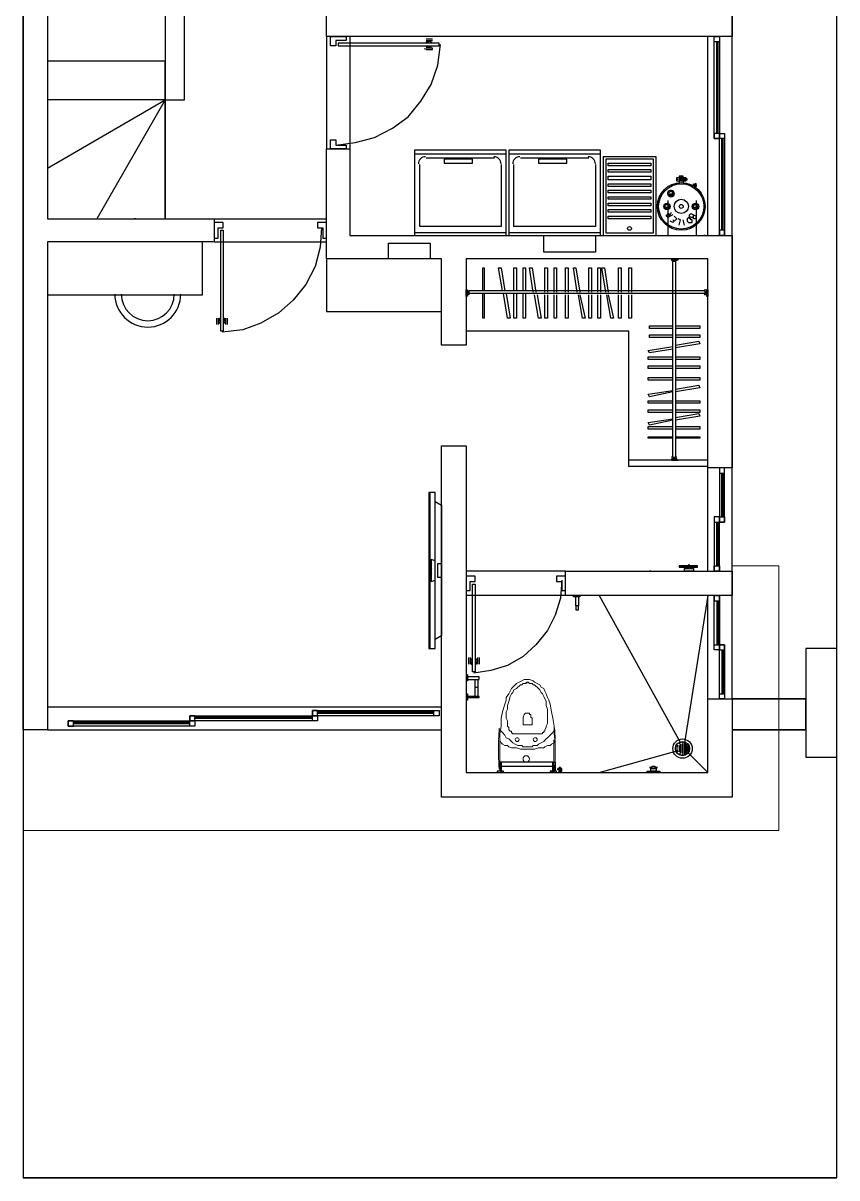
# Model space of a CAD drawing. Header units: metres. Extents: x -5 to 105, y 23 to 139.
# Drawn here: x 4.41 to 10.62, y 120.14 to 128.95 of the extents above; entities that cross this region are included whole.
import ezdxf

# ---------------------------------------------------------------- set-up
doc = ezdxf.new("R2010")
doc.units = ezdxf.units.M

msp = doc.modelspace()

# ---------------------------------------------------------------- hatches: boundary and pattern name
at = {"transparency": 33554559}
h = msp.add_hatch(color=256, dxfattribs=at)
h.paths.add_polyline_path([(8.2762, 127.2197), (8.2762, 127.2197), (8.2762, 127.2197)], flags=0)
h.paths.add_polyline_path([(8.2762, 127.2197), (8.2762, 127.2197), (8.2762, 127.2197)], flags=0)
h.paths.add_polyline_path([(8.2762, 127.2197), (8.2762, 127.2295), (8.2762, 127.2197)], flags=0)
h = msp.add_hatch(color=256, dxfattribs=at)
h.paths.add_polyline_path([(8.2762, 127.2197), (8.2762, 127.2197), (8.2762, 127.2197)], flags=0)
h.paths.add_polyline_path([(8.2762, 127.2197), (8.2762, 127.2197), (8.2762, 127.2197)], flags=0)
h.paths.add_polyline_path([(8.2762, 127.2197), (8.2762, 127.2295), (8.2762, 127.2197)], flags=0)

# ---------------------------------------------------------------- linework, layer by layer
at = {"lineweight": 25}
for points in [[(10.621, 120.1361), (4.4142, 120.1361), (10.621, 120.1361), (10.621, 136.6283), (4.4142, 136.6283), (4.4142, 135.0028)], [(4.4142, 123.5547), (4.4142, 120.1361), (10.621, 120.1361), (10.621, 136.6283), (4.4142, 136.6283), (4.4142, 134.7072)], [(6.424, 134.7072), (6.424, 134.5299), (4.6014, 134.5299), (4.6014, 131.5349), (6.5718, 131.5349), (6.5718, 131.3575), (4.6014, 131.3575), (4.6014, 127.4561), (5.8723, 127.4561), (5.8723, 127.2788), (4.6014, 127.2788), (4.6014, 123.5547), (4.4142, 123.5547), (4.4142, 134.7072), (4.4142, 123.5547), (4.4142, 134.7072), (10.6111, 134.7072), (10.6111, 130.3132), (10.6111, 134.7072)], [(5.4979, 131.3575), (5.4979, 128.3625), (5.6457, 128.3625), (5.6457, 131.3575)], [(10.3845, 123.5547), (10.3845, 123.7912), (9.8229, 123.7912), (9.8229, 130.3132)], [(6.7294, 128.8453), (6.7294, 127.9881)], [(6.9068, 128.8453), (6.9068, 127.9881)], [(9.6358, 127.328), (9.6358, 128.8453)], [(6.7984, 128.0177), (6.9462, 128.0374), (7.0939, 128.0768), (7.2319, 128.1458), (7.3501, 128.2344), (7.4486, 128.3527), (7.5274, 128.4807), (7.5767, 128.6285), (7.5964, 128.7861)], [(7.4782, 128.8256), (7.4782, 128.8256)], [(7.4782, 128.7566), (7.4782, 128.7467)], [(7.488, 128.8256), (7.488, 128.8256)], [(7.488, 128.8256), (7.488, 128.8256)], [(7.5373, 128.8256), (7.488, 128.8256)], [(7.488, 128.8157), (7.5373, 128.8157)], [(7.5077, 128.8157), (7.5077, 128.8058), (7.488, 128.8058), (7.488, 128.796)], [(7.488, 128.7763), (7.488, 128.7664), (7.5077, 128.7664), (7.5077, 128.7566)], [(7.488, 128.7467), (7.5373, 128.7467), (7.5373, 128.7566), (7.488, 128.7566)], [(7.5176, 128.8157), (7.5176, 128.8058), (7.5274, 128.8058), (7.5274, 128.796)], [(7.5176, 128.7566), (7.5176, 128.7664), (7.5274, 128.7664), (7.5274, 128.7763)], [(9.7047, 128.1064), (9.7047, 128.8058)], [(9.7146, 128.1064), (9.7146, 128.8058)], [(7.488, 128.7467), (7.488, 128.7467)], [(5.4979, 128.6581), (4.6014, 128.6581)], [(5.4979, 127.4561), (5.4979, 128.6581)], [(5.4979, 128.3625), (4.6014, 128.3625)], [(4.6014, 127.8404), (5.4979, 128.3625), (4.9758, 127.4561)], [(5.4979, 128.3625), (5.4979, 127.4561)], [(9.7441, 127.3675), (9.7441, 128.0669)], [(9.754, 127.3675), (9.754, 128.0669)], [(9.6358, 124.7665), (9.6358, 127.1507), (7.7934, 127.1507), (7.7934, 126.4906), (7.6062, 126.4906), (7.6062, 127.1507), (6.7294, 127.1507), (6.7294, 127.9881), (6.9068, 127.9881), (6.9068, 127.328), (9.6358, 127.328), (9.8229, 127.328), (9.8229, 125.5547), (9.6358, 125.5547)], [(8.0988, 127.9487), (7.3994, 127.9487)], [(8.0102, 127.9192), (7.488, 127.9192)], [(8.818, 127.9487), (8.1186, 127.9487)], [(8.7294, 127.9192), (8.2072, 127.9192)], [(8.0594, 127.8699), (8.0594, 127.397), (7.4388, 127.397), (7.4388, 127.8699)], [(8.7786, 127.8699), (8.7786, 127.397), (8.158, 127.397), (8.158, 127.8699)], [(9.4683, 127.7517), (9.4683, 127.7418), (9.3993, 127.7418), (9.3993, 127.7714), (9.4683, 127.7714), (9.4683, 127.7615)], [(9.3993, 127.7418), (9.3993, 127.7418)], [(9.4092, 127.7517), (9.4092, 127.7615)], [(9.4092, 127.7517), (9.4092, 127.7517)], [(9.419, 127.7517), (9.4289, 127.7517), (9.4289, 127.7615), (9.419, 127.7615)], [(9.419, 127.7517), (9.419, 127.7517)], [(9.419, 127.7418), (9.419, 127.7221)], [(9.4486, 127.7812), (9.4289, 127.7812), (9.4486, 127.7812)], [(9.4486, 127.7812), (9.4486, 127.7812)], [(9.4486, 127.7714), (9.4486, 127.7714)], [(9.4486, 127.7418), (9.4486, 127.7221)], [(9.5274, 127.7123), (9.5274, 127.7123)], [(9.5274, 127.7123), (9.5274, 127.7123)], [(9.5274, 127.7024), (9.5274, 127.7123), (9.5471, 127.7024)], [(9.5372, 127.7221), (9.5372, 127.7221)], [(9.5372, 127.7221), (9.5372, 127.7221)], [(9.5372, 127.7123), (9.5372, 127.7123)], [(9.5372, 127.7123), (9.5372, 127.7024), (9.5372, 127.7123)], [(9.5372, 127.7123), (9.5372, 127.7123)], [(9.5471, 127.7123), (9.5372, 127.7024), (9.5372, 127.6926)], [(9.5372, 127.7123), (9.5372, 127.7123)], [(9.5372, 127.7024), (9.5372, 127.7024)], [(9.5372, 127.7024), (9.5372, 127.7024)], [(9.5471, 127.7123), (9.5471, 127.7123)], [(9.5471, 127.7123), (9.5471, 127.7123)], [(9.5471, 127.7123), (9.5471, 127.7123)], [(9.5471, 127.7024), (9.5471, 127.7123), (9.5471, 127.7024)], [(9.5471, 127.7024), (9.5471, 127.7024)], [(9.5471, 127.7024), (9.5471, 127.7024)], [(9.3008, 127.5448), (9.3501, 127.5448)], [(9.3303, 127.5941), (9.3303, 127.328)], [(9.5175, 127.5448), (9.5668, 127.5448)], [(9.5471, 127.5941), (9.5471, 127.328)], [(5.2713, 127.4561), (5.2615, 127.4561)], [(5.8624, 127.4561), (5.8624, 127.4561)], [(5.8723, 127.4561), (6.7294, 127.4561)], [(9.3698, 127.4857), (9.3303, 127.466), (9.3205, 127.4758), (9.3205, 127.4857), (9.3303, 127.4857), (9.3303, 127.4955), (9.3402, 127.4955), (9.3402, 127.4857), (9.3501, 127.4758)], [(9.3501, 127.4857), (9.3599, 127.5054)], [(9.3796, 127.4758), (9.3993, 127.4561), (9.3698, 127.4266), (9.3501, 127.4364)], [(9.3796, 127.4364), (9.3698, 127.4463)], [(9.419, 127.4069), (9.4289, 127.4463), (9.4092, 127.4561)], [(9.4584, 127.4069), (9.4486, 127.4463)], [(9.5274, 127.4758), (9.5175, 127.466), (9.5077, 127.466), (9.4978, 127.4758), (9.4978, 127.4857), (9.5077, 127.4955), (9.5471, 127.4758), (9.5471, 127.466), (9.5372, 127.4561), (9.5274, 127.4561), (9.5274, 127.466), (9.5274, 127.4758), (9.5274, 127.4857)], [(6.69, 127.3872), (6.6802, 127.2394), (6.6408, 127.0916), (6.5718, 126.9537), (6.4733, 126.8354), (6.3649, 126.7369), (6.227, 126.6581), (6.089, 126.6089), (5.9314, 126.5891)], [(8.0988, 127.3478), (7.3994, 127.3478)], [(8.818, 127.3478), (8.1186, 127.3478)], [(5.8723, 127.2788), (6.7294, 127.2788)], [(7.2023, 127.1507), (7.2023, 127.2689), (7.5176, 127.2689), (7.5176, 127.1507)], [(8.3846, 127.328), (8.3846, 127.328)], [(8.7786, 127.328), (8.7786, 127.2), (8.3846, 127.2), (8.3846, 127.328)], [(9.0151, 127.328), (9.0151, 127.328)], [(9.6161, 127.328), (9.6062, 127.328)], [(7.9215, 126.9044), (7.9215, 127.0817), (7.9314, 127.0817), (7.9314, 126.9044)], [(8.0693, 126.9044), (8.0397, 127.0817), (8.0594, 127.0817), (8.089, 126.9044)], [(8.158, 126.9044), (8.158, 127.0817), (8.1777, 127.0817), (8.1777, 126.9044)], [(8.2269, 126.9044), (8.2269, 127.0817), (8.2466, 127.0817), (8.2466, 126.9044)], [(8.3057, 126.8946), (8.2762, 127.0817), (8.2959, 127.0817), (8.3254, 126.8946)], [(8.3944, 126.8946), (8.3944, 127.0817), (8.4141, 127.0817), (8.4141, 126.8946)], [(8.4634, 126.8946), (8.4634, 127.0817), (8.4831, 127.0817), (8.4831, 126.8946)], [(8.552, 126.8946), (8.552, 127.0817), (8.5717, 127.0817), (8.5717, 126.8946)], [(8.6407, 126.8946), (8.6112, 127.0817), (8.6309, 127.0817), (8.6604, 126.8946)], [(8.7294, 126.8946), (8.7294, 127.0817), (8.7491, 127.0817), (8.7491, 126.8946)], [(8.7983, 126.8946), (8.7983, 127.0817), (8.818, 127.0817), (8.818, 126.8946)], [(8.8575, 126.8946), (8.8279, 127.0817), (8.8476, 127.0817), (8.8772, 126.8946)], [(8.956, 126.8946), (8.956, 127.0817), (8.9757, 127.0817), (8.9757, 126.8946)], [(9.0348, 126.8946), (9.0348, 127.0817), (9.0545, 127.0817), (9.0545, 126.8946)], [(9.3993, 127.1409), (9.3599, 127.1409), (9.3993, 127.1409)], [(7.7934, 126.9143), (7.7934, 126.865), (7.7934, 126.9143)], [(7.8033, 126.8749), (7.8033, 126.9044)], [(9.6259, 126.8749), (9.6259, 126.9044)], [(9.6358, 126.9143), (9.6358, 126.865), (9.6358, 126.9143)], [(9.6161, 126.8847), (7.8131, 126.8847)], [(7.9314, 126.8847), (7.9314, 126.6975), (7.9215, 126.6975), (7.9215, 126.8847)], [(8.0988, 126.8847), (8.1284, 126.6975), (8.1087, 126.6975), (8.0791, 126.8847)], [(8.1777, 126.8847), (8.1777, 126.6975), (8.158, 126.6975), (8.158, 126.8847)], [(8.2466, 126.8847), (8.2466, 126.6975), (8.2269, 126.6975), (8.2269, 126.8847)], [(8.3353, 126.8749), (8.3649, 126.6975), (8.3451, 126.6975), (8.3156, 126.8749)], [(8.4141, 126.8749), (8.4141, 126.6975), (8.3944, 126.6975), (8.3944, 126.8749)], [(8.4831, 126.8749), (8.4831, 126.6975), (8.4634, 126.6975), (8.4634, 126.8749)], [(8.5717, 126.8749), (8.5717, 126.6975), (8.552, 126.6975), (8.552, 126.8749)], [(8.6604, 126.8749), (8.6998, 126.6975), (8.6801, 126.6975), (8.6506, 126.8749)], [(8.7491, 126.8749), (8.7491, 126.6975), (8.7294, 126.6975), (8.7294, 126.8749)], [(8.818, 126.8749), (8.818, 126.6975), (8.7983, 126.6975), (8.7983, 126.8749)], [(8.8772, 126.8749), (8.9166, 126.6975), (8.8969, 126.6975), (8.8673, 126.8749)], [(8.9757, 126.8749), (8.9757, 126.6975), (8.956, 126.6975), (8.956, 126.8749)], [(9.0545, 126.8749), (9.0545, 126.6975), (9.0348, 126.6975), (9.0348, 126.8749)], [(5.892, 126.7074), (5.892, 126.7074)], [(5.892, 126.6975), (5.892, 126.6975)], [(5.892, 126.6975), (5.892, 126.6975)], [(5.892, 126.6483), (5.892, 126.6975)], [(5.9019, 126.6975), (5.9019, 126.6483)], [(5.9019, 126.6778), (5.9117, 126.6778), (5.9117, 126.6975), (5.9216, 126.6975)], [(5.9019, 126.668), (5.9117, 126.668), (5.9117, 126.6581), (5.9216, 126.6581)], [(5.9413, 126.6975), (5.9511, 126.6975), (5.9511, 126.6778), (5.961, 126.6778)], [(5.961, 126.668), (5.9511, 126.668), (5.9511, 126.6581), (5.9413, 126.6581)], [(5.961, 126.7074), (5.961, 126.7074)], [(5.961, 126.6975), (5.961, 126.6975)], [(5.961, 126.6483), (5.961, 126.6975)], [(5.9708, 126.6975), (5.9708, 126.6483)], [(9.3698, 126.6187), (9.1924, 126.6187), (9.1924, 126.6384), (9.3698, 126.6384)], [(9.3895, 126.6384), (9.5766, 126.6384), (9.5766, 126.6187), (9.3895, 126.6187)], [(9.6358, 125.5645), (9.0348, 125.5645), (9.0348, 126.599), (7.7934, 126.599)], [(9.3698, 126.5497), (9.1924, 126.5497), (9.1924, 126.5694), (9.3698, 126.5694)], [(9.3895, 126.5694), (9.5766, 126.5694), (9.5766, 126.5497), (9.3895, 126.5497)], [(7.7934, 126.4906), (7.6062, 126.4906)], [(9.3698, 126.4611), (9.1924, 126.4315), (9.1826, 126.4512), (9.3698, 126.4808)], [(9.3895, 126.4906), (9.5668, 126.5202), (9.5766, 126.5005), (9.3895, 126.4709)], [(9.3698, 126.3823), (9.1826, 126.3823), (9.1826, 126.402), (9.3698, 126.402)], [(9.3895, 126.402), (9.5766, 126.402), (9.5766, 126.3823), (9.3895, 126.3823)], [(9.3698, 126.3133), (9.1826, 126.3133), (9.1826, 126.333), (9.3698, 126.333)], [(9.3895, 126.333), (9.5766, 126.333), (9.5766, 126.3133), (9.3895, 126.3133)], [(9.3698, 126.2246), (9.1826, 126.2246), (9.1826, 126.2443), (9.3698, 126.2443)], [(9.3895, 126.2443), (9.5766, 126.2443), (9.5766, 126.2246), (9.3895, 126.2246)], [(9.3698, 126.136), (9.1924, 126.0965), (9.1826, 126.1163), (9.3698, 126.1458)], [(9.3895, 126.1557), (9.5668, 126.1852), (9.5766, 126.1655), (9.3895, 126.136)], [(9.3698, 126.0473), (9.1826, 126.0473), (9.1826, 126.067), (9.3698, 126.067)], [(9.3895, 126.067), (9.5766, 126.067), (9.5766, 126.0473), (9.3895, 126.0473)], [(9.3698, 125.9783), (9.1826, 125.9783), (9.1826, 125.998), (9.3698, 125.998)], [(9.3895, 125.998), (9.5766, 125.998), (9.5766, 125.9783), (9.3895, 125.9783)], [(9.3895, 125.9389), (9.5668, 125.9685), (9.5766, 125.9488), (9.3895, 125.9192)], [(9.3698, 125.9192), (9.1924, 125.8798), (9.1826, 125.8995), (9.3698, 125.9291)], [(9.3698, 125.8502), (9.1826, 125.8502), (9.1826, 125.87), (9.3698, 125.87)], [(9.3895, 125.87), (9.5766, 125.87), (9.5766, 125.8502), (9.3895, 125.8502)], [(9.3698, 125.7813), (9.1826, 125.7813), (9.1826, 125.7911), (9.3698, 125.7911)], [(9.3895, 125.7911), (9.5766, 125.7911), (9.5766, 125.7813), (9.3895, 125.7813)], [(9.6358, 125.6138), (9.0348, 125.6138)], [(9.3599, 125.6237), (9.3993, 125.6237)], [(9.4092, 125.6138), (9.3599, 125.6138), (9.4092, 125.6138)], [(9.7441, 125.1803), (9.7441, 125.5153)], [(9.754, 125.1803), (9.754, 125.5153)], [(7.5176, 124.1754), (7.5176, 125.3675)], [(7.557, 125.2985), (7.6062, 125.269), (7.6062, 124.2739), (7.557, 124.2444)], [(9.7047, 124.8059), (9.7047, 125.1409)], [(9.7146, 124.8059), (9.7146, 125.1409)], [(7.5373, 124.8256), (7.5373, 124.8256)], [(7.5373, 124.8059), (7.5373, 124.8059)], [(9.4289, 124.8059), (9.4387, 124.8059), (9.4486, 124.8059), (9.4584, 124.8059), (9.4683, 124.8059), (9.4781, 124.8059), (9.488, 124.8059), (9.4781, 124.8059), (9.4683, 124.8059), (9.4584, 124.8059), (9.4486, 124.8059), (9.4387, 124.8059), (9.4289, 124.8059), (9.419, 124.8059), (9.419, 124.7961), (9.4289, 124.7961), (9.4387, 124.7961), (9.4486, 124.7961), (9.4584, 124.7961), (9.4683, 124.7961), (9.4781, 124.7961), (9.488, 124.7961), (9.4781, 124.7961), (9.4683, 124.7961), (9.4584, 124.7961), (9.4486, 124.7961), (9.4387, 124.7961), (9.4289, 124.7961)], [(9.4289, 124.8059), (9.4289, 124.8059)], [(9.4289, 124.8059), (9.4289, 124.8059)], [(9.4289, 124.7961), (9.4289, 124.7961)], [(9.4978, 124.7862), (9.4978, 124.8158), (9.488, 124.8158), (9.488, 124.7862)], [(9.488, 124.8059), (9.488, 124.8059)], [(9.488, 124.7961), (9.488, 124.7961)], [(9.5569, 124.7961), (9.5471, 124.7961), (9.5372, 124.7961), (9.5274, 124.7961), (9.5175, 124.7961), (9.5077, 124.7961), (9.4978, 124.7961), (9.5077, 124.7961), (9.5175, 124.7961), (9.5274, 124.7961), (9.5372, 124.7961), (9.5471, 124.7961), (9.5569, 124.7961), (9.5569, 124.8059), (9.5471, 124.8059), (9.5372, 124.8059), (9.5274, 124.8059), (9.5175, 124.8059), (9.5077, 124.8059), (9.4978, 124.8059), (9.5077, 124.8059), (9.5175, 124.8059), (9.5274, 124.8059), (9.5372, 124.8059), (9.5471, 124.8059), (9.5569, 124.8059)], [(9.4978, 124.8059), (9.4978, 124.8059)], [(9.4978, 124.7961), (9.4978, 124.7961)], [(9.5569, 124.8059), (9.5569, 124.8059)], [(9.5569, 124.7961), (9.5569, 124.7961)], [(9.5569, 124.7961), (9.5569, 124.7961)], [(7.5373, 124.7862), (7.5373, 124.7862)], [(7.5373, 124.7764), (7.5373, 124.7764)], [(7.5373, 124.7567), (7.5373, 124.7567)], [(7.5373, 124.737), (7.5373, 124.737)], [(8.552, 124.7665), (7.7934, 124.7665)], [(8.7885, 124.7665), (8.7885, 124.7665)], [(9.2023, 124.7665), (9.1924, 124.7665)], [(8.5225, 124.6976), (8.5126, 124.5596), (8.4732, 124.4316), (8.4141, 124.3133), (8.3254, 124.205), (8.2269, 124.1163), (8.1087, 124.0473), (7.9806, 124.0079), (7.8525, 123.9882)], [(8.552, 124.5793), (7.7934, 124.5793)], [(8.6604, 124.5793), (8.6604, 124.5695), (8.621, 124.5695), (8.6112, 124.5695), (8.6112, 124.5793)], [(8.6309, 124.5005), (8.6309, 124.5695)], [(8.6506, 124.5695), (8.6506, 124.5005)], [(8.6604, 124.5695), (8.6604, 124.5695)], [(9.6358, 123.7912), (9.6358, 124.5793)], [(9.7047, 124.5399), (9.7047, 124.205)], [(9.7146, 124.5399), (9.7146, 124.205)], [(7.8131, 124.1064), (7.8131, 124.1064)], [(7.8131, 124.0572), (7.8131, 124.1064)], [(7.823, 124.1064), (7.823, 124.0572)], [(7.823, 124.0867), (7.8328, 124.0867), (7.8328, 124.0966), (7.8427, 124.0966)], [(7.8624, 124.0966), (7.8723, 124.0966), (7.8723, 124.0867), (7.8821, 124.0867)], [(7.8821, 124.1064), (7.8821, 124.1064)], [(7.8821, 124.0572), (7.8821, 124.1064)], [(7.892, 124.1064), (7.892, 124.0572)], [(9.7441, 124.1656), (9.7441, 123.8306)], [(9.754, 124.1656), (9.754, 123.8306)], [(7.8131, 124.0572), (7.8131, 124.0572)], [(7.8131, 124.0473), (7.8131, 124.0473)], [(7.823, 124.0769), (7.8328, 124.0769), (7.8328, 124.0572), (7.8427, 124.0572)], [(7.8821, 124.0769), (7.8723, 124.0769), (7.8723, 124.0572), (7.8624, 124.0572)], [(7.8821, 124.0572), (7.8821, 124.0572)], [(7.8821, 124.0473), (7.8821, 124.0473)], [(7.7934, 123.9784), (7.8033, 123.9784), (7.8033, 123.9685), (7.8033, 123.9291), (7.7934, 123.9291)], [(7.8033, 123.939), (7.892, 123.939), (7.892, 123.9587), (7.8033, 123.9587)], [(7.8033, 123.9291), (7.8033, 123.9291)], [(7.8624, 123.939), (7.8624, 123.939)], [(7.8821, 123.939), (7.8821, 123.939)], [(7.7934, 123.8306), (7.8033, 123.8306), (7.8033, 123.7813), (7.7934, 123.7813)], [(7.8033, 123.8306), (7.8033, 123.8306)], [(7.8624, 123.8798), (7.8821, 123.8798)], [(7.8033, 123.801), (7.892, 123.801), (7.892, 123.8109), (7.8033, 123.8109)], [(7.8033, 123.7813), (7.8033, 123.7813)], [(7.8624, 123.8109), (7.8624, 123.8109)], [(7.8821, 123.8109), (7.8821, 123.8109)], [(9.8229, 123.7912), (10.3845, 123.7912)], [(9.8229, 123.7912), (9.8229, 123.7912)], [(6.6605, 123.6927), (7.5471, 123.6927)], [(6.6605, 123.6828), (7.5471, 123.6828)], [(4.6014, 123.5547), (7.6062, 123.5547)], [(4.7984, 123.6138), (5.6851, 123.6138)], [(4.7984, 123.604), (5.6851, 123.604)], [(9.8229, 123.5547), (10.3845, 123.5547), (9.8229, 123.5547), (9.8229, 123.0424), (7.6062, 123.0424)], [(10.3845, 123.5547), (10.3845, 123.5547)], [(8.8082, 123.2296), (9.4092, 123.3971)], [(9.419, 123.4365), (9.419, 123.3872)], [(9.4289, 123.3774), (9.4289, 123.4464)], [(9.4387, 123.4464), (9.4387, 123.3774)], [(9.4781, 123.3774), (9.4781, 123.4464)], [(9.488, 123.4365), (9.488, 123.3872)], [(9.488, 123.3774), (9.6358, 123.2296)], [(8.4535, 123.3084), (8.0594, 123.3084), (8.0496, 123.3084), (8.0496, 123.2395)], [(8.0594, 123.3084), (8.0594, 123.2395)], [(8.4535, 123.2395), (8.4535, 123.3084), (8.4732, 123.3084), (8.4732, 123.2395)], [(8.0791, 123.2296), (8.0791, 123.2395), (8.0299, 123.2395), (8.0299, 123.2296)], [(8.0299, 123.2395), (8.0299, 123.2395)], [(8.0594, 123.2789), (8.4535, 123.2789)], [(8.0791, 123.2395), (8.0791, 123.2395)], [(8.4831, 123.2296), (8.4831, 123.2395), (8.4437, 123.2395), (8.4338, 123.2395), (8.4338, 123.2296)], [(8.4831, 123.2395), (8.4831, 123.2395)], [(8.4929, 123.2493), (8.4929, 123.2592)], [(8.4929, 123.2592), (8.4929, 123.2592)], [(8.4929, 123.2493), (8.4929, 123.2493)], [(8.5028, 123.269), (8.5028, 123.269)], [(8.5028, 123.269), (8.5028, 123.269)], [(8.5028, 123.269), (8.5028, 123.269)], [(8.5126, 123.269), (8.5028, 123.269)], [(8.5126, 123.269), (8.5028, 123.269)], [(8.5126, 123.269), (8.5028, 123.269)], [(8.5126, 123.269), (8.5028, 123.269)], [(8.5126, 123.269), (8.5028, 123.269)], [(8.5028, 123.269), (8.5028, 123.269)], [(8.5126, 123.269), (8.5028, 123.269)], [(8.5126, 123.269), (8.5028, 123.269)], [(8.5028, 123.269), (8.5028, 123.269)], [(8.5028, 123.269), (8.5126, 123.269)], [(8.5028, 123.269), (8.5028, 123.269)], [(8.5126, 123.269), (8.5028, 123.269), (8.5126, 123.269)], [(8.5028, 123.269), (8.5028, 123.269)], [(8.5028, 123.269), (8.5126, 123.269)], [(8.5028, 123.269), (8.5028, 123.269)], [(8.5028, 123.269), (8.5126, 123.269)], [(8.5028, 123.269), (8.5028, 123.269)], [(8.5028, 123.269), (8.5126, 123.269)], [(8.5126, 123.2592), (8.5126, 123.269), (8.5028, 123.269)], [(8.5126, 123.269), (8.5028, 123.269)], [(8.5126, 123.269), (8.5028, 123.269)], [(8.5028, 123.269), (8.5028, 123.269)], [(8.5126, 123.269), (8.5028, 123.269)], [(8.5126, 123.269), (8.5028, 123.269)], [(8.5126, 123.269), (8.5028, 123.269)], [(8.5126, 123.269), (8.5028, 123.269)], [(8.5126, 123.269), (8.5028, 123.269)], [(8.5028, 123.269), (8.5028, 123.269)], [(8.5028, 123.269), (8.5028, 123.2592)], [(8.5028, 123.269), (8.5028, 123.269)], [(8.5028, 123.269), (8.5028, 123.269)], [(8.5028, 123.269), (8.5028, 123.269)], [(8.5028, 123.269), (8.5028, 123.269)], [(8.5028, 123.269), (8.5028, 123.269)], [(8.5028, 123.269), (8.5028, 123.269)], [(8.5126, 123.2592), (8.5028, 123.2592)], [(8.5126, 123.2592), (8.5028, 123.2592)], [(8.5028, 123.2592), (8.5028, 123.2592)], [(8.5028, 123.2592), (8.5126, 123.2592)], [(8.5126, 123.2592), (8.5028, 123.2592)], [(8.5028, 123.2592), (8.5028, 123.2592)], [(8.5028, 123.2592), (8.5028, 123.2592)], [(8.5028, 123.2592), (8.5028, 123.2592)], [(8.5028, 123.2493), (8.5028, 123.2493)], [(8.5126, 123.269), (8.5126, 123.269)], [(8.5126, 123.269), (8.5126, 123.269)], [(8.5126, 123.269), (8.5126, 123.269)], [(8.5126, 123.269), (8.5126, 123.269)], [(8.5126, 123.269), (8.5126, 123.269)], [(8.5126, 123.269), (8.5126, 123.269)], [(8.5126, 123.269), (8.5126, 123.269)], [(8.5126, 123.269), (8.5126, 123.269)], [(8.5126, 123.269), (8.5126, 123.269)], [(8.5126, 123.269), (8.5126, 123.269)], [(8.5126, 123.269), (8.5126, 123.269)], [(8.5126, 123.269), (8.5126, 123.269)], [(8.5126, 123.269), (8.5126, 123.269)], [(8.5126, 123.269), (8.5126, 123.269)], [(8.5126, 123.269), (8.5126, 123.269)], [(8.5126, 123.269), (8.5126, 123.269)], [(8.5126, 123.2592), (8.5126, 123.269)], [(8.5126, 123.269), (8.5126, 123.269)], [(8.5126, 123.269), (8.5126, 123.269)], [(8.5126, 123.269), (8.5126, 123.269)], [(8.5126, 123.269), (8.5126, 123.269)], [(8.5126, 123.269), (8.5126, 123.269)], [(8.5126, 123.269), (8.5126, 123.269)], [(8.5126, 123.2592), (8.5126, 123.2592)], [(8.5126, 123.2592), (8.5126, 123.2592)], [(8.5126, 123.2592), (8.5126, 123.2592)], [(8.5126, 123.2592), (8.5126, 123.2592)], [(8.5126, 123.2592), (8.5126, 123.2592)], [(8.5126, 123.2592), (8.5126, 123.2592)], [(8.5126, 123.2592), (8.5126, 123.2592)], [(8.5225, 123.2493), (8.5225, 123.2592)], [(8.5225, 123.2592), (8.5225, 123.2592)], [(8.5225, 123.2493), (8.5225, 123.2493)], [(8.5225, 123.2493), (8.5225, 123.2493)], [(9.2712, 123.2296), (9.1727, 123.2296), (9.2712, 123.2296)], [(9.2121, 123.269), (9.1924, 123.269), (9.2121, 123.269)], [(9.2121, 123.269), (9.2121, 123.269)], [(9.222, 123.269), (9.222, 123.269)], [(9.2318, 123.2789), (9.2318, 123.2789)], [(9.2515, 123.269), (9.2318, 123.269), (9.2515, 123.269)], [(9.2318, 123.2592), (9.2318, 123.2592)], [(9.2417, 123.2592), (9.2417, 123.2592)], [(9.2417, 123.2395), (9.2417, 123.2395)], [(9.2515, 123.269), (9.2515, 123.269)], [(9.2712, 123.2296), (9.2712, 123.2296)], [(9.8229, 123.0424), (7.6654, 123.0424)]]:
    msp.add_lwpolyline(points, dxfattribs=at)
for points in [[(6.7294, 129.5546), (6.9068, 129.5546), (6.9068, 129.0226), (9.6358, 129.0226), (9.6358, 129.5152), (9.8229, 129.5152), (9.8229, 128.8453), (6.7294, 128.8453)], [(6.7984, 128.7763), (6.759, 128.7763), (6.759, 128.8453), (6.8772, 128.8453), (6.8772, 128.8157), (6.7984, 128.8157)], [(9.685, 128.0669), (9.7244, 128.0669), (9.7244, 128.1064), (9.685, 128.1064), (9.685, 128.0669), (9.685, 128.8453), (9.7244, 128.8453), (9.7244, 128.0669)], [(9.7244, 128.8453), (9.7244, 128.8058), (9.685, 128.8058), (9.685, 128.8453)], [(6.8181, 128.796), (6.8181, 128.7763), (7.5865, 128.7763), (7.5865, 128.796)], [(6.759, 127.9881), (6.759, 128.0571), (6.7984, 128.0571), (6.7984, 128.0177), (6.8772, 128.0177), (6.8772, 127.9881)], [(9.7244, 127.328), (9.7638, 127.328), (9.7638, 127.3675), (9.7244, 127.3675), (9.7244, 127.328), (9.7244, 128.1064), (9.7638, 128.1064), (9.7638, 127.328)], [(9.7638, 128.1064), (9.7638, 128.0669), (9.7244, 128.0669), (9.7244, 128.1064)], [(7.3994, 127.328), (8.0988, 127.328), (8.0988, 127.9783), (7.3994, 127.9783)], [(8.1186, 127.328), (8.818, 127.328), (8.818, 127.9783), (8.1186, 127.9783)], [(7.8427, 127.9093), (7.626, 127.9093), (7.626, 127.8798), (7.8427, 127.8798)], [(8.5619, 127.9093), (8.3451, 127.9093), (8.3451, 127.8798), (8.5619, 127.8798)], [(8.8377, 127.328), (9.2417, 127.328), (9.2417, 127.929), (8.8377, 127.929)], [(8.8575, 127.9093), (8.8575, 127.3478), (9.222, 127.3478), (9.222, 127.9093)], [(9.2023, 127.8601), (8.8772, 127.8601), (8.8772, 127.8798), (9.2023, 127.8798)], [(9.2023, 127.8108), (8.8772, 127.8108), (8.8772, 127.8305), (9.2023, 127.8305)], [(9.2023, 127.7517), (8.8772, 127.7517), (8.8772, 127.7812), (9.2023, 127.7812)], [(9.2023, 127.7024), (8.8772, 127.7024), (8.8772, 127.7221), (9.2023, 127.7221)], [(9.4486, 127.7714), (9.4486, 127.7812), (9.419, 127.7812), (9.419, 127.7714)], [(9.4289, 127.7517), (9.4387, 127.7517), (9.4387, 127.7615), (9.4289, 127.7615)], [(9.4387, 127.7517), (9.4781, 127.7517), (9.4781, 127.7615), (9.4387, 127.7615)], [(9.5274, 127.7123), (9.5274, 127.7221), (9.5372, 127.7123)], [(9.5372, 127.7221), (9.5372, 127.7123), (9.5471, 127.7123), (9.5372, 127.7024), (9.5372, 127.7123), (9.5274, 127.7123), (9.5372, 127.7123), (9.5471, 127.7123), (9.5372, 127.7123), (9.5471, 127.7123), (9.5372, 127.7123), (9.5471, 127.7123), (9.5372, 127.7123), (9.5471, 127.7123), (9.5372, 127.7123), (9.5471, 127.7123), (9.5372, 127.7123), (9.5471, 127.7123), (9.5372, 127.7123), (9.5372, 127.7221), (9.5372, 127.7123), (9.5372, 127.7221), (9.5372, 127.7123), (9.5372, 127.7221), (9.5372, 127.7123), (9.5372, 127.7221), (9.5372, 127.7123), (9.5372, 127.7221), (9.5471, 127.7123)], [(9.5274, 127.7123), (9.5274, 127.7221), (9.5274, 127.7123), (9.5274, 127.7221), (9.5274, 127.7123), (9.5274, 127.7221), (9.5274, 127.7123), (9.5274, 127.7221), (9.5274, 127.7123), (9.5274, 127.7221), (9.5274, 127.7123), (9.5274, 127.7221), (9.5274, 127.7123), (9.5274, 127.7221), (9.5274, 127.7123), (9.5372, 127.7123), (9.5274, 127.7123), (9.5274, 127.7221), (9.5274, 127.7123), (9.5274, 127.7221), (9.5274, 127.7123), (9.5274, 127.7221), (9.5274, 127.7123), (9.5274, 127.7221)], [(9.5372, 127.7024), (9.5471, 127.7123), (9.5471, 127.7024)], [(9.2023, 127.6532), (8.8772, 127.6532), (8.8772, 127.6729), (9.2023, 127.6729)], [(9.2023, 127.6039), (8.8772, 127.6039), (8.8772, 127.6236), (9.2023, 127.6236)], [(9.3796, 127.6433), (9.3501, 127.6433), (9.3796, 127.6335)], [(9.2023, 127.5546), (8.8772, 127.5546), (8.8772, 127.5743), (9.2023, 127.5743)], [(9.2023, 127.5054), (8.8772, 127.5054), (8.8772, 127.5251), (9.2023, 127.5251)], [(9.2023, 127.4561), (8.8772, 127.4561), (8.8772, 127.4758), (9.2023, 127.4758)], [(9.5175, 127.4266), (9.5175, 127.4364), (9.5175, 127.4463), (9.5077, 127.4463), (9.5077, 127.4561), (9.4978, 127.4561), (9.4978, 127.466), (9.488, 127.466), (9.4781, 127.4561), (9.4781, 127.4463), (9.4781, 127.4364), (9.488, 127.4266), (9.4978, 127.4266), (9.5077, 127.4266)], [(5.9413, 127.3872), (5.9413, 127.4266), (5.8723, 127.4266), (5.8723, 127.3083), (5.9019, 127.3083), (5.9019, 127.3872)], [(5.9216, 127.3675), (5.9413, 127.3675), (5.9413, 126.599), (5.9216, 126.599)], [(6.7294, 127.4266), (6.6605, 127.4266), (6.6605, 127.3872), (6.6999, 127.3872), (6.6999, 127.3083), (6.7294, 127.3083)], [(4.6014, 126.8749), (5.7836, 126.8749), (5.7836, 127.2788), (4.6014, 127.2788)], [(6.7294, 126.7468), (7.6062, 126.7468), (7.6062, 127.1507), (6.7294, 127.1507)], [(9.4092, 127.1507), (9.3599, 127.1507), (9.3599, 127.1409), (9.4092, 127.1409)], [(9.3698, 127.131), (9.3895, 127.131), (9.3895, 125.6335), (9.3698, 125.6335)], [(7.8033, 126.9143), (7.8033, 126.865), (7.7934, 126.865), (7.7934, 126.9143)], [(9.6259, 126.9143), (9.6259, 126.865), (9.6358, 126.865), (9.6358, 126.9143)], [(7.6062, 123.0424), (7.6062, 125.7222), (7.7934, 125.7222), (7.7934, 123.2296), (9.6358, 123.2296), (9.6358, 123.7912), (9.8229, 123.7912), (9.8229, 123.0424)], [(9.3993, 125.6237), (9.3599, 125.6237), (9.3599, 125.6138), (9.3993, 125.6138)], [(9.7638, 125.1409), (9.7244, 125.1409), (9.7244, 125.1803), (9.7638, 125.1803), (9.7638, 125.1409), (9.7638, 125.5547), (9.7244, 125.5547), (9.7244, 125.1409)], [(9.7244, 125.5547), (9.7244, 125.5153), (9.7638, 125.5153), (9.7638, 125.5547)], [(7.557, 125.3675), (7.5077, 125.3675), (7.5077, 124.1754), (7.557, 124.1754)], [(9.7244, 124.7665), (9.685, 124.7665), (9.685, 124.8059), (9.7244, 124.8059), (9.7244, 124.7665), (9.7244, 125.1803), (9.685, 125.1803), (9.685, 124.7665)], [(9.685, 125.1803), (9.685, 125.1409), (9.7244, 125.1409), (9.7244, 125.1803)], [(7.5274, 124.8552), (7.5274, 124.6877), (7.557, 124.6976), (7.557, 124.8453)], [(7.6062, 124.8256), (7.6062, 124.7173), (7.5767, 124.7173), (7.5767, 124.8256)], [(7.8624, 124.6877), (7.8624, 124.7271), (7.7934, 124.7271), (7.7934, 124.6187), (7.823, 124.6187), (7.823, 124.6877)], [(8.552, 124.7271), (8.4831, 124.7271), (8.4831, 124.6877), (8.5225, 124.6877), (8.5225, 124.6187), (8.552, 124.6187)], [(8.552, 124.7665), (9.8229, 124.7665), (9.8229, 124.5793), (8.552, 124.5793)], [(9.5274, 124.7862), (9.5274, 124.7665), (9.4584, 124.7665), (9.4584, 124.7862)], [(7.8427, 124.668), (7.8624, 124.668), (7.8624, 123.9981), (7.8427, 123.9981)], [(9.7244, 124.5793), (9.685, 124.5793), (9.685, 124.5399), (9.7244, 124.5399), (9.7244, 124.5793), (9.7244, 124.1656), (9.685, 124.1656), (9.685, 124.5793)], [(8.6309, 124.471), (8.6506, 124.471), (8.6506, 124.5005), (8.6309, 124.5005)], [(9.685, 124.1656), (9.685, 124.205), (9.7244, 124.205), (9.7244, 124.1656)], [(9.7638, 124.205), (9.7244, 124.205), (9.7244, 124.1656), (9.7638, 124.1656), (9.7638, 124.205), (9.7638, 123.7912), (9.7244, 123.7912), (9.7244, 124.205)], [(10.621, 123.3478), (10.621, 124.1754), (10.3845, 124.1754), (10.3845, 123.3478)], [(7.8821, 123.8798), (7.8821, 123.8109), (7.8624, 123.8109), (7.8624, 123.8798), (7.8624, 123.939), (7.8821, 123.939)], [(9.7244, 123.7912), (9.7244, 123.8306), (9.7638, 123.8306), (9.7638, 123.7912)], [(5.6851, 123.6631), (5.6851, 123.6237), (5.7245, 123.6237), (5.7245, 123.6631), (5.6851, 123.6631), (6.6605, 123.6631), (6.6605, 123.6237), (5.6851, 123.6237)], [(5.6851, 123.6631), (5.6851, 123.6237), (5.7245, 123.6237), (5.7245, 123.6631), (5.6851, 123.6631), (6.6605, 123.6631), (6.6605, 123.6237), (5.6851, 123.6237)], [(6.621, 123.6533), (5.7245, 123.6533)], [(6.621, 123.6434), (5.7245, 123.6434)], [(6.621, 123.7025), (6.621, 123.6631), (6.6605, 123.6631), (6.6605, 123.7025), (6.621, 123.7025), (7.5865, 123.7025), (7.5865, 123.6631), (6.621, 123.6631)], [(6.6605, 123.6237), (6.621, 123.6237), (6.621, 123.6631), (6.6605, 123.6631)], [(6.6605, 123.6237), (6.621, 123.6237), (6.621, 123.6631), (6.6605, 123.6631)], [(7.5865, 123.6631), (7.5471, 123.6631), (7.5471, 123.7025), (7.5865, 123.7025)], [(4.759, 123.6237), (4.759, 123.5843), (4.7984, 123.5843), (4.7984, 123.6237), (4.759, 123.6237), (5.7245, 123.6237), (5.7245, 123.5843), (4.759, 123.5843)], [(5.7245, 123.5843), (5.6851, 123.5843), (5.6851, 123.6237), (5.7245, 123.6237)], [(8.4929, 123.2592), (8.5225, 123.2592)], [(8.5028, 123.2493), (8.5028, 123.2395), (8.5225, 123.2395), (8.5225, 123.2493), (8.4929, 123.2493), (8.5225, 123.2493)], [(8.5126, 123.269), (8.5028, 123.269)], [(8.5028, 123.269), (8.5126, 123.269)], [(8.5126, 123.2296), (8.5028, 123.2296), (8.5028, 123.2395), (8.5126, 123.2395)], [(9.2417, 123.2395), (9.2515, 123.2395), (9.2614, 123.2395), (9.2712, 123.2395), (9.2712, 123.2296), (9.1727, 123.2296), (9.1727, 123.2395), (9.1826, 123.2395), (9.2023, 123.2395), (9.2121, 123.2395), (9.222, 123.2395), (9.2318, 123.2395)], [(9.2417, 123.2592), (9.222, 123.2592), (9.2023, 123.2592), (9.2121, 123.2592), (9.222, 123.2592)], [(9.222, 123.2592), (9.2417, 123.2592), (9.2417, 123.2395), (9.2318, 123.2395), (9.222, 123.2395), (9.2121, 123.2395), (9.2023, 123.2395), (9.2023, 123.2592)], [(9.2318, 123.2789), (9.2318, 123.269), (9.2318, 123.2592), (9.222, 123.2592), (9.2121, 123.2592), (9.2121, 123.269), (9.2121, 123.2789), (9.222, 123.2789)], [(9.2318, 123.2789), (9.2318, 123.2592), (9.2121, 123.2592), (9.2121, 123.2789)], [(9.2318, 123.2592), (9.222, 123.2592), (9.2121, 123.2592), (9.222, 123.2592)]]:
    msp.add_lwpolyline(points, close=True, dxfattribs=at)
for points in [[(9.3772, 127.6377, -10.923179), (9.3795, 127.6463, 10.923179)], [(9.0545, 127.3822, -1.000002), (9.0249, 127.3822, -1.000002)]]:
    msp.add_lwpolyline(points, format="xyb", close=True, dxfattribs=at)
for points in [[(9.3656, 127.1342, -0.192852), (9.3599, 127.1409), (9.3993, 127.1409, -0.192859), (9.3937, 127.1342)], [(9.6094, 126.8805, 0.192859), (9.6161, 126.8749), (9.6161, 126.9044), (7.8131, 126.9044), (7.8131, 126.8749)], [(8.8082, 124.5793), (9.4289, 123.4562, 0.064151), (9.4178, 123.4479)], [(9.6358, 124.5793), (9.4584, 123.4562), (9.4584, 123.3675, 0.06264), (9.4683, 123.3774), (9.4683, 123.4464, 0.06264), (9.4577, 123.4539)], [(9.4378, 123.3679, 0.05643), (9.4486, 123.3675), (9.4486, 123.4562, 0.05643), (9.4378, 123.4558)]]:
    msp.add_lwpolyline(points, format="xyb", dxfattribs=at)
at = {"lineweight": 0}
for points in [[(4.4142, 122.7863), (10.1776, 122.7863), (10.1776, 124.8059), (9.8229, 124.8059)], [(8.4535, 123.2395), (8.4437, 123.2296), (8.4535, 123.2395)], [(8.4535, 123.2395), (8.4535, 123.2296), (8.4535, 123.2395)], [(8.4634, 123.2493), (8.4634, 123.2395), (8.4634, 123.2493)], [(8.4634, 123.2493), (8.4634, 123.2395), (8.4634, 123.2493)], [(8.4634, 123.2493), (8.4634, 123.2493), (8.4634, 123.2493)]]:
    msp.add_lwpolyline(points, dxfattribs=at)
at = {"lineweight": 20}
for points in [[(8.0496, 123.2493), (8.0496, 123.2592), (8.0496, 123.2789), (8.0496, 123.2986), (8.0496, 123.3183), (8.0496, 123.338), (8.0496, 123.3577), (8.0496, 123.407), (8.0496, 123.4661), (8.0496, 123.5252), (8.0594, 123.5843), (8.0594, 123.6434), (8.0693, 123.6927), (8.089, 123.7518), (8.0988, 123.7813), (8.0988, 123.801), (8.1186, 123.8306), (8.1284, 123.8503), (8.1383, 123.87), (8.1481, 123.8798), (8.1678, 123.8996), (8.1777, 123.9094), (8.1974, 123.9193), (8.2171, 123.9291), (8.2368, 123.939), (8.2565, 123.939), (8.2762, 123.939), (8.3057, 123.9291), (8.3156, 123.9193), (8.3353, 123.9094), (8.355, 123.8996), (8.3649, 123.8798), (8.3846, 123.87), (8.3944, 123.8503), (8.4043, 123.8306), (8.4141, 123.801), (8.424, 123.7813), (8.4338, 123.7518), (8.4437, 123.6927), (8.4535, 123.6434), (8.4634, 123.5843), (8.4634, 123.5252), (8.4732, 123.4661), (8.4732, 123.407), (8.4732, 123.3577), (8.4732, 123.338), (8.4732, 123.3183), (8.4732, 123.2986), (8.4634, 123.2789), (8.4634, 123.2592), (8.4634, 123.2493), (8.4634, 123.2592), (8.4634, 123.2789), (8.4732, 123.2986), (8.4732, 123.3183), (8.4732, 123.338), (8.4732, 123.3577), (8.4732, 123.407), (8.4732, 123.4661), (8.4634, 123.5252), (8.4634, 123.5843), (8.4535, 123.6434), (8.4437, 123.6927), (8.4338, 123.7518), (8.424, 123.7813), (8.4141, 123.801), (8.4043, 123.8306), (8.3944, 123.8503), (8.3846, 123.87), (8.3649, 123.8798), (8.355, 123.8996), (8.3353, 123.9094), (8.3156, 123.9193), (8.3057, 123.9291), (8.2762, 123.939), (8.2565, 123.939), (8.2368, 123.939), (8.2171, 123.9291), (8.1974, 123.9193), (8.1777, 123.9094), (8.1678, 123.8996), (8.1481, 123.8798), (8.1383, 123.87), (8.1284, 123.8503), (8.1186, 123.8306), (8.0988, 123.801), (8.0988, 123.7813), (8.089, 123.7518), (8.0693, 123.6927), (8.0594, 123.6434), (8.0594, 123.5843), (8.0496, 123.5252), (8.0496, 123.4661), (8.0496, 123.407), (8.0496, 123.3577), (8.0496, 123.338), (8.0496, 123.3183), (8.0496, 123.2986), (8.0496, 123.2789), (8.0496, 123.2592)], [(8.1284, 123.8109), (8.1186, 123.7715), (8.1087, 123.7419), (8.1087, 123.7124), (8.0988, 123.6927), (8.0988, 123.6631), (8.0988, 123.6434), (8.1087, 123.6237), (8.1087, 123.604), (8.1087, 123.5843), (8.1186, 123.5744), (8.1186, 123.5547), (8.1284, 123.5449), (8.1383, 123.5449), (8.1383, 123.535), (8.1481, 123.5252), (8.2565, 123.5252), (8.3747, 123.5252), (8.3747, 123.535), (8.3846, 123.535), (8.3846, 123.5449), (8.3944, 123.5449), (8.3944, 123.5547), (8.4043, 123.5744), (8.4043, 123.5843), (8.4141, 123.604), (8.4141, 123.6237), (8.4141, 123.6434), (8.4141, 123.6631), (8.4141, 123.6927), (8.4141, 123.7124), (8.4043, 123.7419), (8.4043, 123.7715), (8.3846, 123.8109), (8.3747, 123.8306), (8.3649, 123.8404), (8.355, 123.8601), (8.3451, 123.87), (8.3353, 123.8798), (8.3254, 123.8897), (8.3156, 123.8996), (8.3057, 123.8996), (8.2959, 123.9094), (8.286, 123.9094), (8.2762, 123.9094), (8.2663, 123.9193), (8.2565, 123.9193), (8.2565, 123.9094), (8.2565, 123.9193), (8.2466, 123.9094), (8.2368, 123.9094), (8.2269, 123.9094), (8.2171, 123.8996), (8.2072, 123.8996), (8.1974, 123.8897), (8.1875, 123.8798), (8.1777, 123.87), (8.158, 123.8601), (8.1481, 123.8404), (8.1383, 123.8306)], [(8.2269, 123.5941), (8.2565, 123.5941), (8.2959, 123.5941), (8.2959, 123.604), (8.2959, 123.6237), (8.2959, 123.6434), (8.286, 123.6533), (8.286, 123.673), (8.2762, 123.673), (8.2762, 123.6828), (8.2663, 123.6828), (8.2565, 123.6828), (8.2466, 123.6828), (8.2368, 123.673), (8.2269, 123.6533), (8.2269, 123.6434), (8.2269, 123.6237), (8.2269, 123.604)], [(8.4732, 123.4759), (8.4634, 123.4562), (8.4437, 123.4464), (8.4338, 123.4365), (8.4141, 123.4365), (8.3944, 123.4267), (8.3846, 123.4168), (8.3451, 123.4168), (8.3156, 123.407), (8.2959, 123.407), (8.286, 123.407), (8.2762, 123.407), (8.2663, 123.407), (8.2565, 123.407), (8.2466, 123.407), (8.2368, 123.407), (8.2171, 123.407), (8.2072, 123.407), (8.1777, 123.4168), (8.1383, 123.4168), (8.1186, 123.4267), (8.1087, 123.4365), (8.089, 123.4365), (8.0693, 123.4464), (8.0594, 123.4562), (8.0496, 123.4759), (8.0594, 123.4562), (8.0693, 123.4464), (8.089, 123.4365), (8.1087, 123.4365), (8.1186, 123.4267), (8.1383, 123.4168), (8.1777, 123.4168), (8.2072, 123.407), (8.2171, 123.407), (8.2368, 123.407), (8.2466, 123.407), (8.2565, 123.407), (8.2663, 123.407), (8.2762, 123.407), (8.286, 123.407), (8.2959, 123.407), (8.3156, 123.407), (8.3451, 123.4168), (8.3846, 123.4168), (8.3944, 123.4267), (8.4141, 123.4365), (8.4338, 123.4365), (8.4437, 123.4464), (8.4634, 123.4562)], [(8.0791, 123.2296), (8.2565, 123.2296), (8.4437, 123.2296), (8.2565, 123.2296)]]:
    msp.add_lwpolyline(points, close=True, dxfattribs=at)
msp.add_lwpolyline([(4.6014, 123.7321), (7.6062, 123.7321)])
msp.add_lwpolyline([(8.4634, 123.5547), (8.4535, 123.535), (8.4338, 123.5153), (8.4141, 123.4956), (8.4043, 123.4858), (8.3846, 123.4661), (8.3649, 123.4562), (8.3451, 123.4464), (8.3353, 123.4365), (8.3156, 123.4365), (8.3057, 123.4365), (8.2959, 123.4267), (8.2762, 123.4267), (8.2663, 123.4267), (8.2565, 123.4267), (8.2466, 123.4267), (8.2368, 123.4267), (8.2269, 123.4267), (8.2171, 123.4365), (8.1974, 123.4365), (8.1875, 123.4365), (8.1678, 123.4464), (8.1481, 123.4562), (8.1383, 123.4661), (8.1186, 123.4858), (8.0988, 123.4956), (8.089, 123.5153), (8.0693, 123.535), (8.0496, 123.5547)], dxfattribs=at)
for points in [[(8.3057, 123.4808, -0.414384), (8.3205, 123.4956, -0.414215), (8.3353, 123.4808, -0.414045), (8.3205, 123.4661, -0.414213)], [(8.2269, 123.3331, -0.414213), (8.2516, 123.3577, -0.414213), (8.2762, 123.3331, -0.414155), (8.2516, 123.3084, -0.414155)], [(8.0742, 123.2296, -0.395216), (8.0496, 123.2526, 0.396161)], [(8.4633, 123.2526, -0.396186), (8.4387, 123.2296, 0.395216)]]:
    msp.add_lwpolyline(points, format="xyb", close=True, dxfattribs=at)
at = {"lineweight": 0}
for points in [[(8.0496, 123.2493), (8.0496, 123.2493), (8.0496, 123.2493)], [(8.0496, 123.2493), (8.0496, 123.2493), (8.0496, 123.2493)], [(8.0693, 123.2296), (8.0693, 123.2296), (8.0693, 123.2296)], [(8.4437, 123.2296), (8.4437, 123.2296), (8.4437, 123.2296)]]:
    msp.add_lwpolyline(points, close=True, dxfattribs=at)
at = {"lineweight": 0, "const_width": 0.00985}
msp.add_lwpolyline([(8.4535, 123.2345), (8.4634, 123.2345), (8.4634, 123.2444), (8.4634, 123.2493)], dxfattribs=at)
at = {"lineweight": 25}
for centre, radius in [((9.4338, 127.5497), 0.1823), ((9.4338, 127.5497), 0.1724), ((9.3254, 127.5497), 0.0246), ((9.3254, 127.5497), 0.0148), ((9.4338, 127.5497), 0.0542), ((9.4338, 127.5497), 0.0542), ((9.4338, 127.5497), 0.0148), ((9.5422, 127.5497), 0.0246), ((9.5422, 127.5497), 0.0148), ((9.4436, 123.4119), 0.0739), ((9.4436, 123.4119), 0.0542)]:
    msp.add_circle(centre, radius, dxfattribs=at)
at = {"lineweight": 20}
msp.add_circle((8.1826, 123.4808), 0.0148, dxfattribs=at)
at = {"lineweight": 25}
for centre, radius, start, end in [((7.4831, 127.8748), 0.0542, 89.99995, 180.00005), ((8.0053, 127.8748), 0.0542, 359.99995, 90.00005), ((8.2023, 127.8748), 0.0542, 89.99995, 180.00005), ((8.7245, 127.8748), 0.0542, 359.99995, 90.00005), ((9.5422, 127.7172), 0.00697, 225, 135), ((9.355, 127.6482), 0.0148, 0.53314, 326.08319), ((7.7885, 126.8995), 0.0148, 38.1048, 81.76716), ((9.621, 126.8995), 0.0148, 98.23284, 141.8952), ((5.3649, 126.8798), 0.2512, 180.00003, 359.99997), ((5.3649, 126.8798), 0.202, 180.00021, 359.99979), ((7.7885, 126.8896), 0.0148, 278.23165, 321.89549), ((9.3747, 125.6286), 0.0148, 128.1048, 171.76716), ((9.3845, 125.6286), 0.0148, 8.23165, 51.89549), ((9.4436, 123.4119), 0.0443, 143.87118, 216.12882), ((9.4436, 123.4119), 0.0443, 320.11437, 39.88563), ((9.4436, 123.4119), 0.0443, 234.36068, 249.0428)]:
    msp.add_arc(centre, radius, start, end, dxfattribs=at)
at = {"lineweight": 20}
for centre, radius, start, end in [((9.7982, 123.4217), 1.7585, 175.18786, 178.00056), ((6.7144, 123.4217), 1.7588, 2.01066, 4.82281), ((10.3303, 123.402), 2.2906, 178.07188, 183.64746), ((6.1728, 123.402), 2.2905, 356.34699, 1.92818)]:
    msp.add_arc(centre, radius, start, end, dxfattribs=at)
at = {"transparency": 33554559}
for points in [[(8.0496, 123.2493), (8.0496, 123.2395), (8.0496, 123.2395)], [(8.0496, 123.2493), (8.0496, 123.2395), (8.0594, 123.2493)], [(8.0496, 123.2395), (8.0594, 123.2493), (8.0594, 123.2395)], [(8.0594, 123.2395), (8.0594, 123.2493), (8.0594, 123.2493)], [(8.0594, 123.2395), (8.0594, 123.2296), (8.0594, 123.2296)], [(8.0594, 123.2296), (8.0594, 123.2395), (8.0594, 123.2395)], [(8.0594, 123.2395), (8.0594, 123.2395), (8.0594, 123.2296)], [(8.0594, 123.2395), (8.0594, 123.2296), (8.0693, 123.2395)], [(8.0594, 123.2296), (8.0693, 123.2395), (8.0693, 123.2296)], [(8.0693, 123.2296), (8.0693, 123.2395), (8.0693, 123.2395)], [(8.0693, 123.2296), (8.0791, 123.2296), (8.0791, 123.2296)], [(8.0791, 123.2296), (8.2565, 123.2296), (8.2565, 123.2296)], [(8.2565, 123.2296), (8.4437, 123.2296), (8.4437, 123.2296)], [(8.4437, 123.2296), (8.4535, 123.2395), (8.4535, 123.2296)], [(8.4535, 123.2296), (8.4535, 123.2395), (8.4535, 123.2395)]]:
    msp.add_solid(points, dxfattribs=at)

doc.saveas('drawing.dxf')
